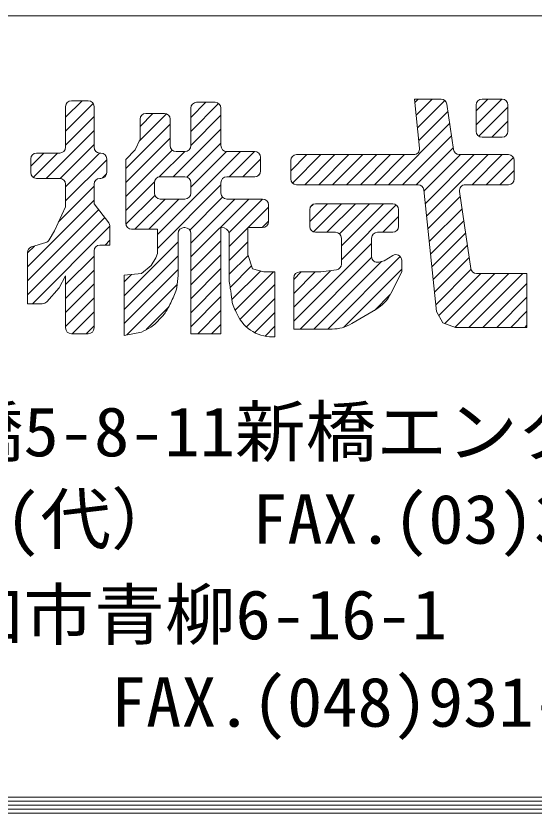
# Model space of a CAD drawing. Units: millimetres at full size; details may follow other scales. Extents: x -3501 to 3497, y -1129 to 1133.
# Drawn here: x -2762.8 to -2683.9, y -1129.2 to -1008 of the extents above; entities that cross this region are included whole.
import ezdxf
from ezdxf.enums import TextEntityAlignment as Align

# ---------------------------------------------------------------- set-up
doc = ezdxf.new("R2010")
doc.units = ezdxf.units.MM
doc.header["$LTSCALE"] = 4
doc.layers.add('0-0_0', color=7, linetype='Continuous', lineweight=18)
doc.layers.add('0-F_WAKU', color=7, linetype='Continuous', lineweight=18)
doc.styles.add('ＭＳ ゴシック', font='')
doc.styles.get('ＭＳ ゴシック').set_extended_font_data('MS Gothic')

msp = doc.modelspace()

# ---------------------------------------------------------------- linework, layer by layer
at = {"layer": '0-0_0'}
for p, q in [((-2755.22, -1023.398), (-2752.713, -1020.892)), ((-2755.22, -1025.52), (-2751.013, -1021.313)), ((-2751.766, -1020.892), (-2754.332, -1020.892)), ((-2736.162, -1023.432), (-2733.862, -1021.133)), ((-2736.162, -1025.554), (-2731.927, -1021.318)), ((-2732.466, -1021.133), (-2735.274, -1021.133)), ((-2702.092, -1021.182), (-2701.56, -1020.65)), ((-2701.891, -1023.102), (-2699.439, -1020.65)), ((-2701.69, -1025.023), (-2697.524, -1020.856)), ((-2696.205, -1028.328), (-2697.212, -1021.411)), ((-2692.738, -1022.435), (-2690.954, -1020.65)), ((-2692.738, -1024.557), (-2688.832, -1020.65)), ((-2692.738, -1021.538), (-2692.738, -1025.548)), ((-2688.802, -1020.65), (-2691.85, -1020.65)), ((-2687.914, -1025.548), (-2687.914, -1021.538)), ((-2755.22, -1021.78), (-2755.22, -1027.959)), ((-2750.878, -1027.959), (-2750.878, -1021.78)), ((-2744.02, -1027.047), (-2739.857, -1022.884)), ((-2743.882, -1024.788), (-2741.914, -1022.82)), ((-2740.186, -1022.82), (-2742.994, -1022.82)), ((-2736.162, -1022.021), (-2736.162, -1027.718)), ((-2731.578, -1027.718), (-2731.578, -1022.021)), ((-2701.489, -1026.943), (-2697.052, -1022.506)), ((-2692.346, -1026.285), (-2687.914, -1021.853)), ((-2755.22, -1027.641), (-2750.878, -1023.299)), ((-2743.882, -1023.708), (-2743.882, -1026.737)), ((-2739.298, -1027.718), (-2739.298, -1023.708)), ((-2736.162, -1027.675), (-2731.578, -1023.092)), ((-2690.375, -1026.436), (-2687.914, -1023.974)), ((-2746.053, -1031.202), (-2739.298, -1024.447)), ((-2738.828, -1032.463), (-2731.578, -1025.213)), ((-2706.092, -1033.668), (-2696.782, -1024.358)), ((-2758.161, -1032.704), (-2750.878, -1025.42)), ((-2703.971, -1033.668), (-2696.513, -1026.21)), ((-2691.85, -1026.436), (-2688.802, -1026.436)), ((-2756.045, -1032.709), (-2750.878, -1027.542)), ((-2746.053, -1033.323), (-2739.298, -1026.568)), ((-2736.76, -1032.515), (-2731.578, -1027.334)), ((-2760.527, -1030.827), (-2758.547, -1028.847)), ((-2760.133, -1032.554), (-2756.426, -1028.847)), ((-2756.108, -1028.847), (-2759.639, -1028.847)), ((-2755.22, -1034.005), (-2750.056, -1028.841)), ((-2749.836, -1028.847), (-2749.99, -1028.847)), ((-2746.053, -1035.445), (-2738.992, -1028.384)), ((-2741.228, -1041.226), (-2728.607, -1028.606)), ((-2740.964, -1032.476), (-2737.092, -1028.606)), ((-2737.05, -1028.606), (-2738.41, -1028.606)), ((-2736.162, -1034.039), (-2730.726, -1028.602)), ((-2726.436, -1028.606), (-2730.69, -1028.606)), ((-2730.343, -1032.463), (-2726.486, -1028.606)), ((-2701.85, -1033.668), (-2696.244, -1028.062)), ((-2760.527, -1029.735), (-2760.527, -1031.816)), ((-2755.22, -1036.126), (-2748.948, -1029.854)), ((-2748.948, -1031.816), (-2748.948, -1029.735)), ((-2746.053, -1029.811), (-2746.053, -1039.53)), ((-2728.222, -1032.463), (-2725.548, -1029.788)), ((-2725.548, -1031.575), (-2725.548, -1029.494)), ((-2720.964, -1031.569), (-2718.483, -1029.088)), ((-2720.964, -1029.976), (-2720.964, -1032.78)), ((-2720.692, -1033.418), (-2716.362, -1029.088)), ((-2702.25, -1029.088), (-2720.076, -1029.088)), ((-2718.82, -1033.668), (-2714.24, -1029.088)), ((-2716.699, -1033.668), (-2712.119, -1029.088)), ((-2714.578, -1033.668), (-2709.998, -1029.088)), ((-2712.456, -1033.668), (-2707.876, -1029.088)), ((-2710.335, -1033.668), (-2705.755, -1029.088)), ((-2708.214, -1033.668), (-2703.634, -1029.088)), ((-2700.686, -1034.625), (-2695.148, -1029.088)), ((-2700.485, -1036.546), (-2693.027, -1029.088)), ((-2700.284, -1038.466), (-2690.906, -1029.088)), ((-2687.837, -1029.088), (-2695.326, -1029.088)), ((-2693.364, -1033.668), (-2688.784, -1029.088)), ((-2691.243, -1033.668), (-2687.084, -1029.509)), ((-2686.949, -1032.78), (-2686.949, -1029.976)), ((-2749.657, -1032.685), (-2748.966, -1031.994)), ((-2740.822, -1032.463), (-2737.05, -1032.463)), ((-2730.69, -1032.463), (-2726.436, -1032.463)), ((-2725.958, -1032.32), (-2725.69, -1032.052)), ((-2689.122, -1033.668), (-2686.949, -1031.495)), ((-2759.639, -1032.704), (-2756.108, -1032.704)), ((-2755.22, -1033.592), (-2755.22, -1037.043)), ((-2750.878, -1036.561), (-2750.878, -1033.592)), ((-2749.99, -1032.704), (-2749.836, -1032.704)), ((-2746.053, -1037.566), (-2741.697, -1033.21)), ((-2741.71, -1034.95), (-2741.71, -1033.351)), ((-2741.228, -1043.348), (-2731.578, -1033.698)), ((-2736.162, -1033.351), (-2736.162, -1034.95)), ((-2731.578, -1034.95), (-2731.578, -1033.351)), ((-2720.076, -1033.668), (-2701.586, -1033.668)), ((-2694.401, -1033.668), (-2687.837, -1033.668)), ((-2756.276, -1039.304), (-2750.878, -1033.906)), ((-2700.703, -1034.464), (-2698.77, -1052.953)), ((-2693.573, -1046.407), (-2695.28, -1034.684)), ((-2761.01, -1046.159), (-2750.878, -1036.027)), ((-2746.039, -1039.673), (-2741.646, -1035.28)), ((-2744.662, -1040.418), (-2740.082, -1035.838)), ((-2742.541, -1040.418), (-2737.96, -1035.838)), ((-2737.05, -1035.838), (-2740.822, -1035.838)), ((-2736.32, -1040.561), (-2731.325, -1035.566)), ((-2736.162, -1042.524), (-2729.475, -1035.838)), ((-2736.162, -1044.646), (-2727.354, -1035.838)), ((-2725.229, -1035.838), (-2730.69, -1035.838)), ((-2730.355, -1040.96), (-2725.232, -1035.838)), ((-2700.084, -1040.387), (-2695.165, -1035.469)), ((-2761.01, -1048.28), (-2750.187, -1037.458)), ((-2756.909, -1040.659), (-2755.22, -1037.043)), ((-2750.878, -1036.561), (-2748.65, -1039.455)), ((-2727.45, -1040.177), (-2724.341, -1037.068)), ((-2724.341, -1039.289), (-2724.341, -1036.726)), ((-2718.069, -1039.28), (-2715.349, -1036.561)), ((-2718.069, -1037.449), (-2718.069, -1040.012)), ((-2717.982, -1037.072), (-2717.558, -1036.648)), ((-2717.504, -1040.837), (-2713.228, -1036.561)), ((-2705.448, -1036.561), (-2717.181, -1036.561)), ((-2715.446, -1040.9), (-2711.106, -1036.561)), ((-2713.548, -1041.124), (-2708.985, -1036.561)), ((-2713.244, -1042.941), (-2706.864, -1036.561)), ((-2713.244, -1045.062), (-2704.92, -1036.738)), ((-2704.56, -1040.012), (-2704.56, -1037.449)), ((-2699.883, -1042.307), (-2694.896, -1037.32)), ((-2761.01, -1050.402), (-2749.264, -1038.656)), ((-2706.96, -1040.9), (-2704.56, -1038.499)), ((-2725.329, -1040.177), (-2724.341, -1039.189)), ((-2699.682, -1044.228), (-2694.626, -1039.172)), ((-2760.235, -1051.748), (-2748.467, -1039.98)), ((-2757.7, -1042.041), (-2756.909, -1040.659)), ((-2745.165, -1040.418), (-2741.228, -1040.418)), ((-2741.228, -1040.418), (-2741.228, -1044.114)), ((-2738.092, -1047.472), (-2738.092, -1041.065)), ((-2737.204, -1040.177), (-2737.05, -1040.177)), ((-2736.162, -1041.065), (-2736.162, -1056.328)), ((-2731.578, -1040.177), (-2731.502, -1040.177)), ((-2731.578, -1056.328), (-2731.578, -1040.177)), ((-2730.318, -1043.044), (-2727.477, -1040.204)), ((-2730.318, -1041.065), (-2730.318, -1048.382)), ((-2727.477, -1044.275), (-2727.477, -1040.177)), ((-2727.477, -1040.177), (-2725.229, -1040.177)), ((-2717.181, -1040.9), (-2714.132, -1040.9)), ((-2707.772, -1040.9), (-2705.448, -1040.9)), ((-2699.481, -1046.148), (-2694.356, -1041.024)), ((-2749.194, -1042.828), (-2748.465, -1042.1)), ((-2736.162, -1046.767), (-2731.578, -1042.183)), ((-2713.244, -1041.788), (-2713.244, -1045.738)), ((-2708.66, -1044.572), (-2708.66, -1041.788)), ((-2761.01, -1044.038), (-2759.96, -1042.988)), ((-2760.383, -1043.118), (-2758.209, -1042.449)), ((-2746.294, -1050.535), (-2738.092, -1042.333)), ((-2730.318, -1045.165), (-2727.477, -1042.325)), ((-2720.481, -1054.421), (-2708.66, -1042.6)), ((-2699.28, -1048.069), (-2694.087, -1042.876)), ((-2761.01, -1051.748), (-2761.01, -1043.966)), ((-2755.22, -1048.854), (-2750.878, -1044.512)), ((-2750.878, -1055.44), (-2750.878, -1043.716)), ((-2746.294, -1052.656), (-2738.092, -1044.454)), ((-2736.162, -1048.888), (-2731.578, -1044.305)), ((-2730.318, -1047.286), (-2727.434, -1044.403)), ((-2727.477, -1044.275), (-2726.754, -1046.444)), ((-2719.544, -1055.605), (-2708.648, -1044.709)), ((-2715.301, -1055.605), (-2704.292, -1044.595)), ((-2699.08, -1049.99), (-2693.818, -1044.728)), ((-2717.422, -1055.605), (-2707.157, -1045.339)), ((-2755.22, -1050.976), (-2750.878, -1046.634)), ((-2746.294, -1054.778), (-2738.092, -1046.576)), ((-2736.162, -1051.01), (-2731.578, -1046.426)), ((-2730.175, -1049.265), (-2726.904, -1045.994)), ((-2729.914, -1051.125), (-2725.57, -1046.782)), ((-2729.39, -1052.722), (-2723.594, -1046.926)), ((-2726.754, -1046.444), (-2725.065, -1046.926)), ((-2725.065, -1046.926), (-2723.376, -1046.926)), ((-2723.376, -1046.926), (-2723.376, -1056.81)), ((-2720.481, -1052.3), (-2714.918, -1046.736)), ((-2720.481, -1048.057), (-2719.351, -1046.926)), ((-2720.481, -1050.178), (-2717.23, -1046.926)), ((-2716.38, -1046.926), (-2719.593, -1046.926)), ((-2716.38, -1046.926), (-2714.017, -1046.618)), ((-2712.888, -1055.313), (-2704.077, -1046.502)), ((-2698.879, -1051.91), (-2693.534, -1046.566)), ((-2698.417, -1053.57), (-2692.015, -1047.168)), ((-2697.486, -1054.76), (-2689.894, -1047.168)), ((-2695.943, -1055.338), (-2687.772, -1047.168)), ((-2693.847, -1055.364), (-2685.651, -1047.168)), ((-2685.019, -1047.168), (-2692.694, -1047.168)), ((-2685.019, -1055.364), (-2685.019, -1047.168)), ((-2756.185, -1049.337), (-2755.22, -1047.529)), ((-2755.22, -1047.529), (-2755.22, -1055.44)), ((-2746.294, -1048.414), (-2745.188, -1047.308)), ((-2746.294, -1056.569), (-2746.294, -1047.408)), ((-2720.481, -1047.814), (-2720.481, -1055.605)), ((-2758.092, -1051.454), (-2756.185, -1049.337)), ((-2755.22, -1053.097), (-2750.878, -1048.755)), ((-2745.884, -1056.489), (-2738.247, -1048.852)), ((-2736.162, -1053.131), (-2731.578, -1048.547)), ((-2728.669, -1054.123), (-2723.376, -1048.83)), ((-2691.726, -1055.364), (-2685.019, -1048.657)), ((-2736.162, -1055.252), (-2731.578, -1050.669)), ((-2708.217, -1052.763), (-2705.824, -1050.37)), ((-2689.604, -1055.364), (-2685.019, -1050.778)), ((-2761.01, -1051.748), (-2758.752, -1051.748)), ((-2755.22, -1055.218), (-2750.878, -1050.876)), ((-2727.69, -1055.265), (-2723.376, -1050.952)), ((-2754.208, -1056.328), (-2750.878, -1052.997)), ((-2742.967, -1055.693), (-2739.559, -1052.285)), ((-2735.116, -1056.328), (-2731.578, -1052.79)), ((-2726.439, -1056.136), (-2723.376, -1053.073)), ((-2708, -1052.636), (-2711.662, -1054.788)), ((-2698.77, -1052.953), (-2697.805, -1054.64)), ((-2687.483, -1055.364), (-2685.019, -1052.9)), ((-2752.087, -1056.328), (-2750.878, -1055.119)), ((-2732.995, -1056.328), (-2731.578, -1054.911)), ((-2724.87, -1056.688), (-2723.376, -1055.194)), ((-2720.481, -1055.605), (-2714.662, -1055.605)), ((-2685.362, -1055.364), (-2685.019, -1055.021)), ((-2754.332, -1056.328), (-2751.766, -1056.328)), ((-2746.294, -1056.569), (-2743.677, -1056.058)), ((-2736.162, -1056.328), (-2731.578, -1056.328)), ((-2723.376, -1056.81), (-2723.728, -1056.81))]:
    msp.add_line(p, q, dxfattribs=at)
for points in [[(-2698.09, -1020.65), (-2702.147, -1020.65), (-2701.367, -1028.107)], [(-2746.053, -1029.811), (-2744.606, -1028.364), (-2743.882, -1026.737)], [(-2748.465, -1039.997), (-2748.465, -1042.828), (-2749.99, -1042.828)], [(-2746.294, -1047.408), (-2743.64, -1047.168), (-2742.193, -1045.962), (-2741.469, -1044.757), (-2741.228, -1044.114)], [(-2707.569, -1045.436), (-2706.73, -1045.239), (-2705.442, -1044.419)], [(-2704.077, -1045.168), (-2704.077, -1046.926), (-2705.705, -1050.181)], [(-2697.805, -1054.64), (-2695.875, -1055.364), (-2685.019, -1055.364)]]:
    msp.add_lwpolyline(points, dxfattribs=at)
for centre, radius, start, end in [((-2754.332, -1021.78), 0.888, 90, 180), ((-2751.766, -1021.78), 0.888, 0, 90), ((-2735.274, -1022.021), 0.888, 90, 180), ((-2732.466, -1022.021), 0.888, 0, 90), ((-2698.09, -1021.538), 0.888, 8.282, 90), ((-2691.85, -1021.538), 0.888, 90, 180), ((-2688.802, -1021.538), 0.888, 0, 90), ((-2742.994, -1023.708), 0.888, 90, 180), ((-2740.186, -1023.708), 0.888, 0, 90), ((-2691.85, -1025.548), 0.888, 180, 270), ((-2688.802, -1025.548), 0.888, 270, 0), ((-2738.41, -1027.718), 0.888, 180, 270), ((-2737.05, -1027.718), 0.888, 270, 0), ((-2730.69, -1027.718), 0.888, 180, 270), ((-2759.639, -1029.735), 0.888, 90, 180), ((-2756.108, -1027.959), 0.888, 270, 0), ((-2749.99, -1027.959), 0.888, 180, 270), ((-2749.836, -1029.735), 0.888, 0, 90), ((-2726.436, -1029.494), 0.888, 0, 90), ((-2702.25, -1028.2), 0.888, 270, 5.969), ((-2695.326, -1028.2), 0.888, 188.282, 270), ((-2720.076, -1029.976), 0.888, 90, 180), ((-2687.837, -1029.976), 0.888, 0, 90), ((-2759.639, -1031.816), 0.888, 180, 270), ((-2749.836, -1031.816), 0.888, 270, 0), ((-2740.822, -1033.351), 0.888, 90, 180), ((-2737.05, -1033.351), 0.888, 0, 90), ((-2730.69, -1033.351), 0.888, 90, 180), ((-2726.436, -1031.575), 0.888, 270, 0), ((-2756.108, -1033.592), 0.888, 0, 90), ((-2749.99, -1033.592), 0.888, 90, 180), ((-2720.076, -1032.78), 0.888, 180, 270), ((-2701.586, -1034.556), 0.888, 5.969, 90), ((-2701.586, -1034.556), 0.888, 5.969, 90), ((-2694.401, -1034.556), 0.888, 90, 188.282), ((-2687.837, -1032.78), 0.888, 270, 0), ((-2740.822, -1034.95), 0.888, 180, 270), ((-2737.05, -1034.95), 0.888, 270, 0), ((-2730.69, -1034.95), 0.888, 180, 270), ((-2725.229, -1036.726), 0.888, 0, 90), ((-2717.181, -1037.449), 0.888, 90, 180), ((-2705.448, -1037.449), 0.888, 0, 90), ((-2749.353, -1039.997), 0.888, 0, 37.589), ((-2745.165, -1039.53), 0.888, 180, 270), ((-2725.229, -1039.289), 0.888, 270, 0), ((-2737.204, -1041.065), 0.888, 90, 180), ((-2737.05, -1041.065), 0.888, 0, 90), ((-2731.463, -1041.359), 1.183, 14.4, 91.86), ((-2717.181, -1040.012), 0.888, 180, 270), ((-2714.132, -1041.788), 0.888, 0, 90), ((-2707.772, -1041.788), 0.888, 90, 180), ((-2705.448, -1040.012), 0.888, 270, 0), ((-2758.47, -1041.6), 0.888, 287.091, 330.237), ((-2760.122, -1043.966), 0.888, 107.091, 180), ((-2749.99, -1043.716), 0.888, 90, 180), ((-2707.772, -1044.572), 0.888, 180, 283.231), ((-2704.965, -1045.168), 0.888, 0, 122.452), ((-2714.132, -1045.738), 0.888, 277.426, 0), ((-2719.593, -1047.814), 0.888, 90, 180), ((-2692.694, -1046.28), 0.888, 188.282, 270), ((-2750.866, -1046.957), 12.784, 349.46625, 357.68846), ((-2742.966, -1048.426), 4.749, 335.95566, 349.46625), ((-2815.566, -1062.647), 86.434, 8.79637, 9.49979), ((-2770.07, -1055.607), 40.396, 7.76743, 8.79637), ((-2772.185, -1035.389), 36.744, 332.46928, 335.95566), ((-2836.061, -1064.608), 106.998, 7.41893, 7.76743), ((-2639.529, -1039.017), 91.193, 187.41893, 187.79643), ((-2711, -1047.532), 5.92, 300.447, 333.418), ((-2758.752, -1050.86), 0.888, 270, 317.992), ((-2727.076, -1051.004), 2.829, 187.79643, 201.01969), ((-2745.652, -1049.063), 6.906, 318.34536, 323.81916), ((-2744.903, -1049.61), 5.978, 323.81916, 332.46928), ((-2722.185, -1049.125), 8.068, 201.01969, 208.83855), ((-2723.728, -1050.89), 5.92, 201.052, 270), ((-2763.262, -1033.398), 30.475, 315.74045, 318.34536), ((-2754.332, -1055.44), 0.888, 180, 270), ((-2751.766, -1055.44), 0.888, 270, 0), ((-2747.42, -1047.028), 9.775, 292.51707, 301.83006), ((-2744.582, -1051.6), 4.393, 301.83006, 315.74045), ((-2714.662, -1049.685), 5.92, 270, 300.447)]:
    msp.add_arc(centre, radius, start, end, dxfattribs=at)
at = {"layer": '0-F_WAKU'}
for p, q in [((-3499.804, -1008), (-299.804, -1008)), ((-3498.604, -1126.8), (-301.004, -1126.8)), ((-3499.804, -1128), (-299.804, -1128)), ((-3499.204, -1127.4), (-300.404, -1127.4)), ((-3501.004, -1129.2), (-298.604, -1129.2)), ((-3500.404, -1128.6), (-299.204, -1128.6))]:
    msp.add_line(p, q, dxfattribs=at)

# ---------------------------------------------------------------- texts
at = {"layer": '0-0_0', "style": 'ＭＳ ゴシック', "width": 1.05}
for s, p in [('本社〒105-0004東京都港区新橋5-8-11新橋エンタービル3Ｆ', (-2912.024, -1077.212)), ('TEL.東京(03)3431-9713(代）  FAX.(03)3431-9708', (-2877.078, -1090.502)), ('関東支店〒340-0002埼玉県草加市青柳6-16-1', (-2912.024, -1105.036)), ('TEL.(048)932-3853(代）  FAX.(048)931-8164', (-2877.078, -1118.326))]:
    msp.add_text(s, height=7.507, dxfattribs=at).set_placement(p, align=Align.BOTTOM_LEFT)

doc.saveas('drawing.dxf')
